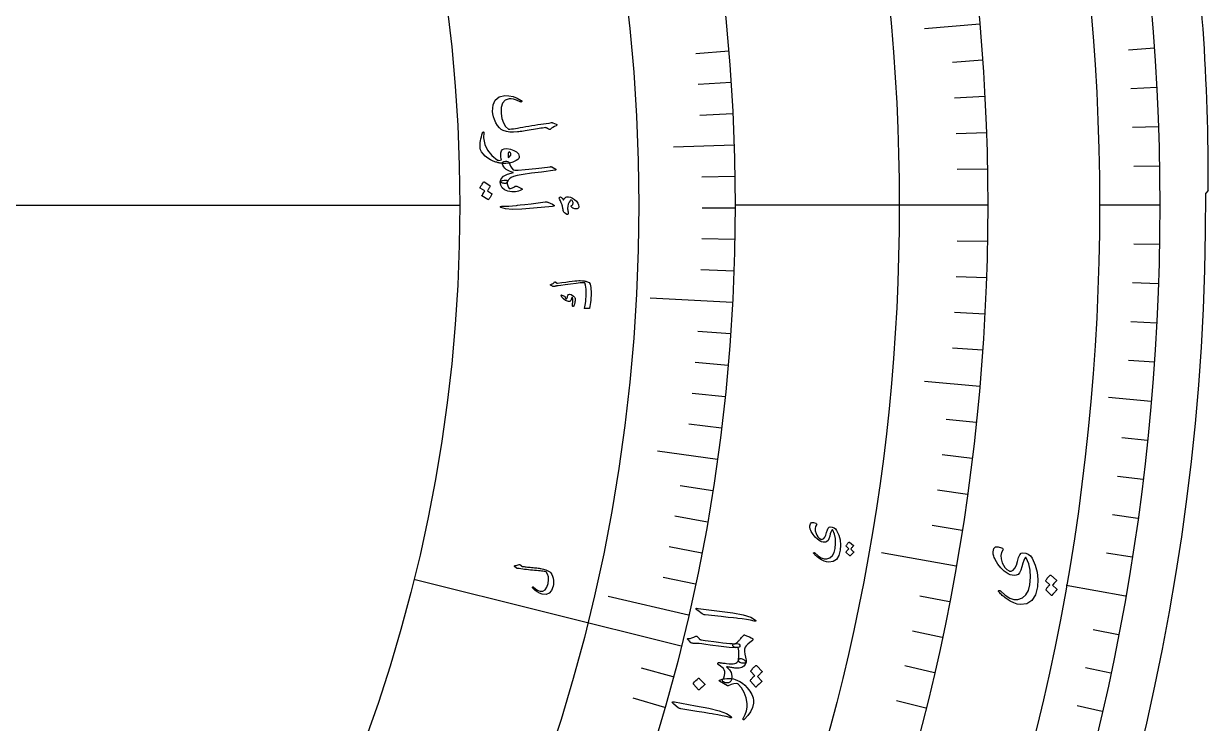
# Model space of a CAD drawing. Header units: millimetres. Extents: x -88 to 88, y -88 to 103.
# Drawn here: x 42.68 to 88.1, y -19.85 to 6.96 of the extents above; entities that cross this region are included whole.
import ezdxf

# ---------------------------------------------------------------- set-up
doc = ezdxf.new("R2010")
doc.units = ezdxf.units.MM
for name, color, linetype in [('CUT_OUTER', 1, 'Continuous'), ('ENGRAVE', 7, 'Continuous'), ('ENGRAVE_FINE', 8, 'Continuous'), ('TEXT', 5, 'Continuous')]:
    doc.layers.add(name, color=color, linetype=linetype)

msp = doc.modelspace()

# ---------------------------------------------------------------- linework, layer by layer
at = {"layer": 'CUT_OUTER'}
msp.add_lwpolyline([(88.0975, 0.5668), (88.095, 0.564), (87.9986, 0.4676)], dxfattribs=at)
for centre, radius, start, end in [((5.1658, 0.9769), 82.9327, 359.716647, 8.284978), ((0, -0.0002), 87.9998, 179.223718, 0.304605)]:
    msp.add_arc(centre, radius, start, end, dxfattribs=at)
at = {"layer": 'ENGRAVE'}
for points in [[(79.3369, 6.9411), (77.2154, 6.7555)], [(69.9221, 2.3032), (67.6001, 2.2267)], [(-59.4, 0), (59.4, 0)], [(79.64, 0), (69.96, 0)], [(86.24, 0), (83.93, 0)], [(69.8607, -3.7265), (66.6972, -3.5578)], [(79.3369, -6.9411), (77.2154, -6.7555)], [(85.9118, -7.5163), (84.2681, -7.3725)], [(69.2779, -9.7457), (66.9773, -9.4221)], [(78.4301, -13.8293), (75.5702, -13.3251)], [(67.8904, -16.8907), (57.6428, -14.3411)], [(84.9298, -14.9754), (82.6549, -14.5743)], [(68.1736, -15.7088), (65.0865, -14.9975)]]:
    msp.add_lwpolyline(points, dxfattribs=at)
for radius in [86.24, 86.24, 83.93, 79.64, 79.64, 76.252, 69.96, 69.96, 66.264, 59.4, 59.4]:
    msp.add_circle((0, 0), radius, dxfattribs=at)
at = {"layer": 'ENGRAVE_FINE'}
for points in [[(69.7101, 5.9073), (68.4475, 5.8003)], [(86.0299, 6.0158), (85.0423, 5.9467)], [(79.446, 5.5554), (78.2872, 5.4744)], [(69.8014, 4.7079), (68.5371, 4.6226)], [(79.5309, 4.168), (78.3708, 4.1072)], [(86.1218, 4.5135), (85.1332, 4.4616)], [(69.8721, 3.5064), (68.6065, 3.4429)], [(79.5915, 2.7794), (78.4306, 2.7389)], [(86.1875, 3.0097), (85.1981, 2.9752)], [(79.6279, 1.3899), (78.4664, 1.3696)], [(86.2269, 1.5051), (85.237, 1.4878)], [(69.9514, 1.0985), (68.6843, 1.0786)], [(69.9599, -0.1071), (68.6927, -0.1052)], [(69.9477, -1.3134), (68.6807, -1.2896)], [(79.6279, -1.3899), (78.4664, -1.3696)], [(86.2269, -1.5051), (85.237, -1.4878)], [(69.9146, -2.52), (68.6482, -2.4743)], [(79.5915, -2.7794), (78.4306, -2.7389)], [(86.1875, -3.0097), (85.1981, -2.9752)], [(79.5309, -4.168), (78.3708, -4.1072)], [(86.1218, -4.5135), (85.1332, -4.4616)], [(69.7859, -4.9327), (68.5218, -4.8433)], [(79.446, -5.5554), (78.2872, -5.4744)], [(69.6902, -6.138), (68.4279, -6.0268)], [(86.0299, -6.0158), (85.0423, -5.9467)], [(69.5737, -7.3422), (68.3135, -7.2092)], [(69.4362, -8.5449), (68.1785, -8.3901)], [(79.2037, -8.3246), (78.0485, -8.2032)], [(85.7676, -9.0145), (84.783, -8.9111)], [(79.0464, -9.7057), (77.8934, -9.5641)], [(85.5972, -10.51), (84.6146, -10.3894)], [(69.0987, -10.9443), (67.8471, -10.746)], [(78.8649, -11.0837), (77.7147, -10.9221)], [(68.8986, -12.1402), (67.6506, -11.9203)], [(85.4007, -12.0023), (84.4204, -11.8645)], [(78.6595, -12.4584), (77.5122, -12.2767)], [(68.6777, -13.3332), (67.4337, -13.0917)], [(85.1782, -13.4909), (84.2004, -13.336)], [(68.436, -14.5229), (67.1964, -14.2598)], [(78.1768, -15.196), (77.0365, -14.9744)], [(77.8997, -16.5581), (76.7635, -16.3166)], [(84.6555, -16.4554), (83.6837, -16.2665)], [(77.5988, -17.9151), (76.467, -17.6538)], [(67.5866, -18.0681), (66.3624, -17.7408)], [(84.3554, -17.9303), (83.3871, -17.7245)], [(67.2622, -19.2406), (66.0438, -18.8921)], [(77.2744, -19.2667), (76.1473, -18.9856)], [(84.0297, -19.3998), (83.065, -19.1771)]]:
    msp.add_lwpolyline(points, dxfattribs=at)
at = {"layer": 'TEXT'}
for points in [[(63.0986, 3.1106), (63.108, 3.1057), (63.1148, 3.0991), (63.1191, 3.0909), (63.1209, 3.081), (63.1197, 3.071), (63.1151, 3.0623), (63.1071, 3.055), (63.0956, 3.0491), (63.0287, 3.0174), (62.9711, 2.9842), (62.923, 2.9497), (62.8842, 2.9137), (62.8701, 2.9029), (62.8535, 2.8993), (62.8343, 2.9028), (62.8126, 2.9134), (62.802, 2.9204), (62.7918, 2.9269), (62.782, 2.9331), (62.7726, 2.939), (62.7638, 2.9445), (62.7557, 2.9496), (62.7484, 2.9544), (62.7418, 2.9589), (62.7299, 2.9663), (62.7159, 2.9714), (62.6997, 2.974), (62.6814, 2.9743), (62.6301, 2.9683), (62.5743, 2.9609), (62.5138, 2.9521), (62.4487, 2.942), (62.379, 2.9308), (62.3047, 2.9186), (62.2258, 2.9055), (62.1422, 2.8914), (62.0589, 2.8761), (61.9806, 2.8624), (61.9072, 2.8503), (61.8388, 2.8397), (61.7752, 2.8305), (61.7161, 2.8225), (61.6617, 2.8156), (61.6119, 2.8099), (61.4641, 2.7992), (61.3234, 2.8049), (61.1898, 2.8268), (61.0633, 2.8649), (60.9882, 2.9041), (60.9174, 2.9668), (60.8511, 3.0528), (60.789, 3.1621), (60.7358, 3.2811), (60.6967, 3.3932), (60.6714, 3.4988), (60.6602, 3.5977), (60.6796, 3.8482), (60.7628, 4.0324), (60.9106, 4.1504), (61.1233, 4.2021), (61.2846, 4.2001), (61.4445, 4.1688), (61.603, 4.108), (61.76, 4.0174), (61.7693, 4.0103), (61.7752, 4.0026), (61.7778, 3.9943), (61.777, 3.9854), (61.7741, 3.9758), (61.7699, 3.9684), (61.7645, 3.9632), (61.7577, 3.9601), (61.7476, 3.9576), (61.7378, 3.9574), (61.7281, 3.9594), (61.7187, 3.9636), (61.5813, 4.0235), (61.465, 4.0632), (61.3698, 4.0829), (61.2957, 4.0826), (61.1401, 4.0226), (61.036, 3.9087), (60.9833, 3.7408), (60.9813, 3.5188), (61.0143, 3.3207), (61.0737, 3.1539), (61.1598, 3.0181), (61.2729, 2.9134), (61.3248, 2.9182), (61.3853, 2.9251), (61.4546, 2.9341), (61.5325, 2.9452), (61.6192, 2.9586), (61.715, 2.9745), (61.8197, 2.993), (61.9335, 3.014), (62.0509, 3.0344), (62.1665, 3.054), (62.2803, 3.0729), (62.3923, 3.0909), (62.5024, 3.1079), (62.6107, 3.1238), (62.7173, 3.1384), (62.822, 3.1518), (62.9226, 3.1691), (62.9341, 3.1691), (62.945, 3.168), (62.9552, 3.1656), (62.9647, 3.1621)], [(61.5656, 1.7144), (61.4372, 1.6535), (61.3044, 1.6149), (61.1673, 1.5987), (61.0259, 1.6047), (60.9972, 1.6087), (60.9679, 1.6135), (60.9381, 1.619), (60.9076, 1.6252), (60.877, 1.6319), (60.8465, 1.639), (60.8162, 1.6465), (60.7861, 1.6543), (60.6783, 1.691), (60.5741, 1.7418), (60.4736, 1.807), (60.3767, 1.8862), (60.2955, 1.968), (60.2358, 2.0462), (60.1978, 2.121), (60.1815, 2.1925), (60.1795, 2.2615), (60.1814, 2.3316), (60.1874, 2.4028), (60.1973, 2.475), (60.2111, 2.5482), (60.2284, 2.6221), (60.2494, 2.6968), (60.2739, 2.7723), (60.2782, 2.7832), (60.2834, 2.7924), (60.2894, 2.7999), (60.2962, 2.8055), (60.3032, 2.8087), (60.3095, 2.809), (60.3152, 2.8064), (60.3203, 2.8007), (60.3244, 2.7934), (60.327, 2.7857), (60.3281, 2.7775), (60.3278, 2.7689), (60.3189, 2.7088), (60.3133, 2.6584), (60.311, 2.6177), (60.312, 2.5866), (60.3597, 2.3352), (60.4655, 2.109), (60.6297, 1.9074), (60.8525, 1.7299), (60.8717, 1.7229), (60.902, 1.7217), (60.9432, 1.7264), (60.9955, 1.737), (60.9775, 1.8414), (60.9716, 1.9344), (60.9779, 2.0159), (60.9965, 2.0861), (61.0365, 2.1395), (61.1077, 2.1677), (61.2099, 2.1708), (61.3432, 2.1485), (61.4771, 2.1051), (61.5779, 2.0447), (61.6457, 1.9674), (61.6803, 1.8731), (61.6785, 1.8319), (61.6589, 1.7917), (61.6212, 1.7525), (61.5656, 1.7144)], [(61.2581, 1.8306), (61.3031, 1.8598), (61.3353, 1.8909), (61.3548, 1.9239), (61.3615, 1.9587), (61.3573, 1.99), (61.344, 2.0154), (61.3216, 2.0349), (61.29, 2.0486), (61.266, 2.0242), (61.2527, 1.9797), (61.2501, 1.9152), (61.2581, 1.8306)], [(63.0796, 1.3834), (63.0843, 1.3785), (63.0865, 1.3728), (63.0861, 1.3663), (63.0831, 1.359), (63.0785, 1.3536), (63.0736, 1.3496), (63.0682, 1.3472), (63.0625, 1.3463), (62.5393, 1.2745), (62.1441, 1.2252), (61.8331, 1.18), (61.6062, 1.1385), (61.4634, 1.1007), (61.377, 1.0632), (61.3076, 1.0169), (61.255, 0.9616), (61.2193, 0.8975), (61.2019, 0.864), (61.1843, 0.8414), (61.1666, 0.8295), (61.1487, 0.8283), (61.14, 0.8299), (61.1289, 0.8321), (61.1154, 0.8348), (61.0994, 0.838), (61.0812, 0.8419), (61.0609, 0.8467), (61.0386, 0.8524), (61.0141, 0.859), (60.9866, 0.8675), (60.967, 0.8761), (60.9551, 0.8847), (60.9511, 0.8935), (60.9812, 1.0159), (61.0755, 1.1174), (61.2343, 1.1982), (61.4574, 1.2584), (61.3749, 1.2813), (61.3013, 1.3087), (61.2365, 1.3408), (61.1805, 1.3773), (61.1334, 1.4198), (61.0919, 1.4723), (61.056, 1.5349), (61.0258, 1.6076), (61.0246, 1.6135), (61.024, 1.6194), (61.0243, 1.6253), (61.0252, 1.6313), (61.0327, 1.6455), (61.0468, 1.6585), (61.0678, 1.6702), (61.0954, 1.6805), (61.1475, 1.6916), (61.1943, 1.6922), (61.2357, 1.6822), (61.2719, 1.6616), (61.2828, 1.6526), (61.291, 1.6428), (61.2967, 1.6322), (61.2998, 1.6208), (61.3427, 1.5037), (61.3928, 1.4178), (61.4503, 1.3633), (61.5153, 1.3401), (61.6352, 1.3461), (61.9022, 1.3711), (62.3164, 1.4154), (62.8776, 1.4796), (62.8849, 1.4808), (62.8917, 1.481), (62.8983, 1.4803), (62.9045, 1.4787), (62.9103, 1.4766), (62.9157, 1.4747), (62.9208, 1.4731), (62.9255, 1.4715)], [(61.5822, 0.7267), (61.7679, 0.6451), (61.7884, 0.6329), (61.7958, 0.6199), (61.7901, 0.606), (61.7715, 0.5912), (61.7154, 0.5638), (61.6568, 0.5423), (61.5957, 0.5269), (61.5322, 0.5174), (61.4658, 0.514), (61.3962, 0.517), (61.3234, 0.5262), (61.2473, 0.5417), (61.1191, 0.5896), (61.027, 0.6647), (60.971, 0.767), (60.951, 0.8965), (60.9603, 0.9116), (60.9886, 0.9274), (61.0358, 0.9438), (61.1021, 0.9609), (61.1376, 0.9661), (61.1668, 0.9656), (61.1898, 0.9595), (61.2066, 0.9477), (61.2131, 0.9382), (61.2173, 0.9271), (61.2194, 0.9145), (61.2192, 0.9004), (61.223, 0.8183), (61.2407, 0.7472), (61.2723, 0.6869), (61.3179, 0.6374), (61.3215, 0.6352), (61.3262, 0.6345), (61.3319, 0.6353), (61.3388, 0.6376), (61.3808, 0.6498), (61.4234, 0.6675), (61.4668, 0.6909), (61.5108, 0.7199), (61.5274, 0.7294), (61.5449, 0.7337), (61.5632, 0.7328), (61.5822, 0.7267)], [(60.6191, 0.4539), (60.6228, 0.4502), (60.6251, 0.4451), (60.6259, 0.4385), (60.6252, 0.4304), (60.6144, 0.4014), (60.6025, 0.3734), (60.5894, 0.3462), (60.5752, 0.32), (60.5597, 0.2945), (60.5427, 0.2696), (60.5242, 0.2452), (60.5041, 0.2214), (60.498, 0.2168), (60.4915, 0.2148), (60.4846, 0.2153), (60.4773, 0.2184), (60.2501, 0.3577), (60.2471, 0.3615), (60.2471, 0.3672), (60.25, 0.3747), (60.2559, 0.384), (60.2614, 0.3904), (60.2689, 0.4009), (60.2784, 0.4154), (60.2899, 0.4339), (60.3036, 0.4566), (60.3197, 0.4838), (60.3381, 0.5154), (60.359, 0.5514), (60.182, 0.6606), (60.1765, 0.6656), (60.1752, 0.6722), (60.1779, 0.6802), (60.1846, 0.6898), (60.1905, 0.6981), (60.1993, 0.7111), (60.211, 0.7289), (60.2256, 0.7516), (60.2432, 0.7793), (60.2636, 0.8126), (60.2869, 0.8515), (60.3131, 0.8959), (60.3175, 0.9005), (60.3219, 0.9026), (60.3264, 0.9021), (60.3309, 0.8991), (60.5505, 0.7586), (60.5542, 0.7549), (60.5565, 0.7498), (60.5574, 0.7432), (60.5567, 0.7352), (60.5489, 0.7105), (60.5398, 0.6865), (60.5293, 0.6633), (60.5175, 0.6408), (60.5046, 0.6191), (60.4908, 0.598), (60.476, 0.5777), (60.4602, 0.5582)], [(62.9546, 0.0382), (63.0098, 0.009), (63.0291, -0.0144), (63.0127, -0.0322), (62.9606, -0.0442), (62.2302, -0.113), (61.7819, -0.1532), (61.4239, -0.1614), (61.156, -0.1383), (60.9784, -0.0842), (60.9639, -0.0743), (60.9561, -0.0657), (60.955, -0.0581), (60.9606, -0.0516), (60.9693, -0.0465), (60.9807, -0.0428), (60.9947, -0.0406), (61.0112, -0.0399), (61.1403, -0.0399), (61.2773, -0.0341), (61.422, -0.0223), (61.5746, -0.0044), (61.6145, -0.0005), (61.7221, 0.0113), (61.8976, 0.031), (62.1409, 0.0588), (62.6803, 0.1261), (62.709, 0.1277), (62.7354, 0.1262), (62.7597, 0.1217), (62.7817, 0.1141)], [(63.3774, -0.241), (63.3703, -0.201), (63.3635, -0.1638), (63.3571, -0.1296), (63.351, -0.0982), (63.3451, -0.0699), (63.3391, -0.0448), (63.3332, -0.023), (63.3272, -0.0045), (63.3204, 0.0143), (63.3119, 0.0369), (63.3018, 0.0633), (63.2899, 0.0936), (63.2761, 0.1277), (63.2603, 0.1656), (63.2424, 0.2073), (63.2224, 0.2528), (63.2163, 0.2714), (63.2163, 0.2872), (63.2222, 0.3005), (63.234, 0.3111), (63.2633, 0.3175), (63.2974, 0.2999), (63.3366, 0.2581), (63.3806, 0.192), (63.4083, 0.2428), (63.4384, 0.2813), (63.4707, 0.3076), (63.5052, 0.3216), (63.5706, 0.3247), (63.6417, 0.3084), (63.7184, 0.2729), (63.8008, 0.218), (63.8745, 0.1523), (63.9255, 0.0845), (63.9537, 0.0146), (63.9591, -0.0573), (63.9493, -0.0974), (63.9292, -0.1246), (63.8986, -0.1391), (63.8576, -0.1407), (63.8133, -0.1337), (63.7727, -0.122), (63.7358, -0.1057), (63.7027, -0.0848), (63.6795, -0.064), (63.6692, -0.0447), (63.672, -0.0269), (63.6879, -0.0107), (63.7115, 0.0078), (63.7288, 0.0294), (63.7398, 0.0541), (63.7445, 0.0819), (63.7444, 0.1111), (63.7384, 0.1367), (63.7264, 0.1589), (63.7085, 0.1776), (63.6868, 0.1912), (63.6667, 0.1952), (63.6481, 0.1895), (63.631, 0.1743), (63.5903, 0.1172), (63.5604, 0.0478), (63.5413, -0.0338), (63.5327, -0.1277), (63.533, -0.1359), (63.5338, -0.145), (63.5352, -0.1551), (63.5371, -0.1662), (63.5394, -0.1782), (63.5419, -0.1912), (63.5446, -0.2052), (63.5474, -0.2201), (63.5502, -0.2363), (63.5529, -0.2509), (63.5553, -0.264), (63.5576, -0.2756), (63.5595, -0.2858), (63.5609, -0.2948), (63.5617, -0.3027), (63.5619, -0.3095), (63.5606, -0.3222), (63.5566, -0.3325), (63.55, -0.3406), (63.5409, -0.3463), (63.5321, -0.3499), (63.5237, -0.3516), (63.5157, -0.3514), (63.5081, -0.3492), (63.4542, -0.3191), (63.4145, -0.2911), (63.3889, -0.2651), (63.3774, -0.241)], [(62.8945, -3.0356), (62.9163, -3.0257), (62.937, -3.0152), (62.9566, -3.0042), (62.9751, -2.9926), (62.9925, -2.9803), (63.0089, -2.9673), (63.0241, -2.9534), (63.0383, -2.9388), (63.0462, -2.9333), (63.0551, -2.9318), (63.065, -2.9342), (63.076, -2.9406), (63.1339, -2.9786), (63.1402, -2.9823), (63.1456, -2.985), (63.15, -2.9867), (63.1534, -2.9873), (63.3159, -2.9627), (63.4627, -2.9414), (63.5937, -2.9234), (63.7091, -2.9088), (63.8086, -2.8977), (63.8922, -2.8904), (63.9598, -2.8867), (64.0114, -2.8868), (64.1087, -2.8912), (64.1394, -2.8943), (64.1703, -2.899), (64.2011, -2.9051), (64.232, -2.9127), (64.263, -2.922), (64.294, -2.933), (64.3251, -2.9458), (64.3562, -2.9603), (64.4004, -3.0226), (64.4259, -3.1565), (64.4323, -3.3622), (64.4189, -3.6394), (64.411, -3.7258), (64.4013, -3.8055), (64.39, -3.8787), (64.377, -3.9452), (64.374, -3.9511), (64.3699, -3.9553), (64.3647, -3.9576), (64.3583, -3.958), (64.3278, -3.958), (64.3001, -3.9577), (64.2751, -3.9572), (64.2529, -3.9566), (64.2331, -3.9557), (64.2156, -3.9545), (64.2004, -3.9531), (64.1875, -3.9515), (64.1802, -3.9502), (64.1763, -3.9474), (64.1757, -3.943), (64.1784, -3.937), (64.1952, -3.8914), (64.2091, -3.8321), (64.22, -3.7591), (64.2279, -3.6725), (64.2421, -3.4132), (64.2403, -3.2098), (64.223, -3.0622), (64.1906, -2.9706), (64.1302, -2.968), (64.0198, -2.9751), (63.8595, -2.9921), (63.6493, -3.0187), (63.4387, -3.0467), (63.2793, -3.0684), (63.1713, -3.0839), (63.1145, -3.0933), (63.0989, -3.0963), (63.0844, -3.0991), (63.0708, -3.1018), (63.0582, -3.1042), (63.0468, -3.1065), (63.0366, -3.1085), (63.0277, -3.1104), (63.0201, -3.1121), (63.0034, -3.1147), (62.9876, -3.1144), (62.9727, -3.1112), (62.9587, -3.1052), (62.8851, -3.0644), (62.8802, -3.0611), (62.877, -3.0577), (62.8756, -3.0541), (62.8759, -3.0503), (62.8787, -3.0458), (62.8827, -3.0419), (62.888, -3.0385), (62.8945, -3.0356)], [(63.2871, -3.4496), (63.2878, -3.446), (63.2894, -3.4429), (63.292, -3.4403), (63.2956, -3.4383), (63.2988, -3.4377), (63.3021, -3.4377), (63.3057, -3.4381), (63.3095, -3.439), (63.4124, -3.486), (63.4228, -3.4916), (63.4307, -3.4973), (63.4361, -3.5032), (63.439, -3.5091), (63.4447, -3.5342), (63.4528, -3.5557), (63.4634, -3.5737), (63.4764, -3.5881), (63.4834, -3.5912), (63.4913, -3.588), (63.5001, -3.5784), (63.5097, -3.5624), (63.5142, -3.5516), (63.5184, -3.5404), (63.5224, -3.5289), (63.5262, -3.5169), (63.5297, -3.5045), (63.533, -3.4914), (63.5362, -3.4777), (63.539, -3.4633), (63.5627, -3.4145), (63.6066, -3.4008), (63.6707, -3.4223), (63.7551, -3.4791), (63.7798, -3.502), (63.7989, -3.5241), (63.8123, -3.5454), (63.82, -3.5659), (63.8233, -3.5882), (63.8235, -3.6187), (63.8204, -3.6574), (63.8141, -3.7044), (63.8103, -3.7283), (63.8059, -3.751), (63.8008, -3.7724), (63.795, -3.7925), (63.7889, -3.8114), (63.7828, -3.829), (63.7769, -3.8453), (63.771, -3.8605), (63.7651, -3.8696), (63.7586, -3.8761), (63.7515, -3.8797), (63.7439, -3.8806), (63.7361, -3.8789), (63.7308, -3.8749), (63.7278, -3.8685), (63.7272, -3.8598), (63.727, -3.8322), (63.7273, -3.8009), (63.728, -3.7659), (63.7291, -3.7272), (63.7312, -3.655), (63.7301, -3.5985), (63.7258, -3.5577), (63.7183, -3.5325), (63.7162, -3.5292), (63.7132, -3.5273), (63.7093, -3.5268), (63.7047, -3.5278), (63.7017, -3.5294), (63.6989, -3.5324), (63.6963, -3.537), (63.6939, -3.543), (63.6768, -3.5995), (63.6685, -3.623), (63.6584, -3.6429), (63.6465, -3.6593), (63.6328, -3.6721), (63.617, -3.6827), (63.601, -3.6886), (63.5848, -3.6897), (63.5683, -3.6862), (63.4583, -3.6438), (63.3748, -3.5903), (63.3177, -3.5255), (63.2871, -3.4496)], [(73.0741, -12.2454), (73.0391, -12.3111), (73.0251, -12.3885), (73.0319, -12.4778), (73.0596, -12.579), (73.091, -12.6458), (73.1323, -12.704), (73.1832, -12.7537), (73.244, -12.795), (73.2567, -12.8002), (73.2703, -12.8029), (73.285, -12.803), (73.3007, -12.8004), (73.3527, -12.7742), (73.3974, -12.7228), (73.4348, -12.6461), (73.4647, -12.5443), (73.4931, -12.4435), (73.5255, -12.3722), (73.562, -12.3305), (73.6027, -12.3184), (73.6817, -12.3296), (73.7492, -12.3569), (73.805, -12.4004), (73.8493, -12.4602), (73.9313, -12.6406), (73.9822, -12.827), (74.002, -13.0192), (73.9907, -13.2172), (73.938, -13.4261), (73.8463, -13.5727), (73.7157, -13.6569), (73.5466, -13.6787), (73.4585, -13.6654), (73.3657, -13.635), (73.2684, -13.5877), (73.1663, -13.5234), (73.1385, -13.5025), (73.1119, -13.4814), (73.0863, -13.4601), (73.062, -13.4386), (73.0386, -13.4167), (73.0162, -13.3944), (72.9947, -13.3715), (72.9741, -13.3481), (72.966, -13.3361), (72.9637, -13.3262), (72.967, -13.3185), (72.9761, -13.313), (72.9865, -13.3108), (72.9963, -13.3117), (73.0056, -13.3154), (73.0144, -13.3222), (73.1407, -13.4366), (73.2594, -13.5128), (73.3709, -13.5503), (73.475, -13.5492), (73.5926, -13.5051), (73.6844, -13.4254), (73.7503, -13.31), (73.7901, -13.1589), (73.8094, -12.9598), (73.8003, -12.7759), (73.7629, -12.6074), (73.6972, -12.4546), (73.6911, -12.4451), (73.6841, -12.4407), (73.6762, -12.4414), (73.6674, -12.4473), (73.6485, -12.4741), (73.6281, -12.5226), (73.6061, -12.5928), (73.5826, -12.6847), (73.5546, -12.7775), (73.5202, -12.846), (73.4794, -12.8903), (73.4324, -12.9103), (73.3805, -12.9142), (73.3278, -12.9085), (73.2743, -12.8933), (73.22, -12.8685), (73.1166, -12.8008), (73.0253, -12.7164), (72.9459, -12.6151), (72.8785, -12.4971), (72.863, -12.4662), (72.8501, -12.4365), (72.8396, -12.4082), (72.8318, -12.3811), (72.8263, -12.3554), (72.8231, -12.3311), (72.8221, -12.3084), (72.8233, -12.2871), (72.8447, -12.2067), (72.8891, -12.1626), (72.9564, -12.1548), (73.0468, -12.1834), (73.0701, -12.1975), (73.0824, -12.2126), (73.0838, -12.2285), (73.0741, -12.2454)], [(74.2129, -13.0655), (74.2107, -13.0623), (74.2098, -13.0582), (74.2101, -13.0532), (74.2117, -13.0473), (74.2234, -13.0272), (74.2358, -13.0079), (74.2489, -12.9894), (74.2626, -12.9718), (74.2772, -12.9549), (74.2928, -12.9385), (74.3095, -12.9228), (74.3271, -12.9076), (74.3321, -12.905), (74.3371, -12.9043), (74.342, -12.9055), (74.3468, -12.9088), (74.4922, -13.0424), (74.4938, -13.0456), (74.4931, -13.0499), (74.4899, -13.0551), (74.4844, -13.0613), (74.4796, -13.0654), (74.4728, -13.0723), (74.4639, -13.0819), (74.4531, -13.0942), (74.4401, -13.1094), (74.4248, -13.1276), (74.4071, -13.1487), (74.3871, -13.1729), (74.4993, -13.2786), (74.5025, -13.2831), (74.5025, -13.2882), (74.4994, -13.2939), (74.4932, -13.3001), (74.4878, -13.3055), (74.4796, -13.3141), (74.4686, -13.3258), (74.4548, -13.3408), (74.4382, -13.3591), (74.4187, -13.3812), (74.3963, -13.4069), (74.371, -13.4364), (74.3672, -13.4392), (74.3637, -13.4401), (74.3605, -13.4391), (74.3577, -13.4362), (74.2199, -13.3009), (74.2177, -13.2977), (74.2168, -13.2936), (74.2172, -13.2886), (74.2188, -13.2827), (74.2279, -13.2654), (74.2378, -13.2489), (74.2486, -13.2331), (74.2603, -13.218), (74.2726, -13.2036), (74.2856, -13.1898), (74.299, -13.1767), (74.3131, -13.1643)], [(80.2145, -13.2147), (80.1638, -13.3102), (80.1437, -13.4228), (80.1539, -13.5525), (80.1944, -13.6996), (80.2403, -13.7965), (80.3003, -13.8811), (80.3745, -13.9534), (80.4629, -14.0133), (80.4813, -14.021), (80.5012, -14.0249), (80.5226, -14.0249), (80.5454, -14.0212), (80.621, -13.983), (80.686, -13.9081), (80.7403, -13.7965), (80.7836, -13.6481), (80.8246, -13.5012), (80.8715, -13.3974), (80.9244, -13.3365), (80.9836, -13.3187), (81.0986, -13.3346), (81.1968, -13.3741), (81.2782, -13.4373), (81.3427, -13.5243), (81.4625, -13.787), (81.5368, -14.0589), (81.5656, -14.3394), (81.5488, -14.6283), (81.4717, -14.9333), (81.3376, -15.147), (81.1473, -15.2695), (80.9012, -15.3007), (80.7731, -15.2809), (80.6383, -15.2363), (80.4969, -15.167), (80.3488, -15.073), (80.3084, -15.0425), (80.2697, -15.0117), (80.2326, -14.9806), (80.1973, -14.9492), (80.1634, -14.9174), (80.1308, -14.8848), (80.0996, -14.8514), (80.0698, -14.8174), (80.058, -14.7999), (80.0546, -14.7856), (80.0595, -14.7744), (80.0727, -14.7663), (80.0878, -14.7633), (80.1022, -14.7645), (80.1157, -14.77), (80.1284, -14.7798), (80.3117, -14.9467), (80.4842, -15.0579), (80.6462, -15.113), (80.7976, -15.1116), (80.9688, -15.0478), (81.1026, -14.9317), (81.1989, -14.7635), (81.2572, -14.5433), (81.2854, -14.2528), (81.2721, -13.9847), (81.2174, -13.7393), (81.1216, -13.5167), (81.1126, -13.5029), (81.1024, -13.4965), (81.0909, -13.4976), (81.0782, -13.5063), (81.0507, -13.5453), (81.0212, -13.616), (80.9894, -13.7183), (80.9553, -13.8523), (80.9147, -13.9875), (80.8647, -14.0874), (80.8054, -14.1518), (80.737, -14.181), (80.6615, -14.1868), (80.5849, -14.1785), (80.5071, -14.1564), (80.4281, -14.1203), (80.2776, -14.0219), (80.1447, -13.8992), (80.0291, -13.7522), (79.9308, -13.5809), (79.9082, -13.536), (79.8893, -13.493), (79.874, -13.4518), (79.8625, -13.4125), (79.8545, -13.3751), (79.8497, -13.34), (79.8481, -13.3069), (79.8498, -13.2761), (79.8806, -13.1593), (79.945, -13.0951), (80.0429, -13.0836), (80.1745, -13.1247), (80.2084, -13.1451), (80.2264, -13.1669), (80.2284, -13.1901), (80.2145, -13.2147)], [(61.5034, -13.8482), (61.4982, -13.8435), (61.495, -13.8383), (61.4936, -13.8325), (61.4941, -13.8261), (61.4966, -13.8202), (61.5011, -13.8157), (61.5075, -13.8126), (61.5159, -13.811), (61.5643, -13.8032), (61.607, -13.7929), (61.6439, -13.7799), (61.6749, -13.7644), (61.6858, -13.7602), (61.6971, -13.7609), (61.7089, -13.7664), (61.7211, -13.7767), (61.7267, -13.7829), (61.7321, -13.7887), (61.7374, -13.7943), (61.7424, -13.7996), (61.7472, -13.8045), (61.7515, -13.8091), (61.7554, -13.8134), (61.7588, -13.8173), (61.7652, -13.824), (61.7734, -13.8296), (61.7833, -13.8341), (61.795, -13.8375), (61.8291, -13.8427), (61.8663, -13.8479), (61.9067, -13.853), (61.9503, -13.8581), (61.997, -13.8633), (62.0469, -13.8686), (62.1, -13.8742), (62.1561, -13.8799), (62.2124, -13.8848), (62.2651, -13.8898), (62.3144, -13.8949), (62.3603, -13.9002), (62.4028, -13.9054), (62.4422, -13.9106), (62.4784, -13.9156), (62.5115, -13.9206), (62.6084, -13.9396), (62.6979, -13.9678), (62.78, -14.0053), (62.8547, -14.0523), (62.896, -14.091), (62.9303, -14.1444), (62.9573, -14.2123), (62.9772, -14.2949), (62.9893, -14.3823), (62.9934, -14.4628), (62.9896, -14.5364), (62.9779, -14.603), (62.917, -14.7625), (62.8276, -14.8658), (62.7099, -14.9129), (62.5643, -14.9039), (62.462, -14.8706), (62.3664, -14.819), (62.2774, -14.7492), (62.1949, -14.6612), (62.1904, -14.655), (62.1881, -14.649), (62.1881, -14.6432), (62.1903, -14.6378), (62.194, -14.6323), (62.1981, -14.6284), (62.2026, -14.6262), (62.2074, -14.6255), (62.2144, -14.6259), (62.2207, -14.6277), (62.2265, -14.6308), (62.2317, -14.6353), (62.3077, -14.6999), (62.3741, -14.7478), (62.4309, -14.779), (62.4782, -14.7934), (62.5891, -14.7855), (62.6778, -14.7326), (62.744, -14.6345), (62.7876, -14.4913), (62.8035, -14.3569), (62.7961, -14.2379), (62.7653, -14.1345), (62.7114, -14.0467), (62.6771, -14.0407), (62.637, -14.0344), (62.5909, -14.028), (62.5389, -14.0213), (62.4807, -14.0146), (62.4164, -14.0078), (62.3458, -14.001), (62.269, -13.9942), (62.1899, -13.9863), (62.1122, -13.9782), (62.0358, -13.9698), (61.9607, -13.9613), (61.887, -13.9523), (61.8146, -13.9429), (61.7436, -13.9331), (61.674, -13.9228), (61.6064, -13.9155), (61.599, -13.9135), (61.5922, -13.9108), (61.586, -13.9075), (61.5806, -13.9037)], [(81.8723, -14.4067), (81.8691, -14.402), (81.8677, -14.396), (81.8682, -14.3887), (81.8705, -14.3801), (81.8876, -14.3507), (81.9056, -14.3225), (81.9247, -14.2956), (81.9447, -14.2698), (81.966, -14.245), (81.9887, -14.2211), (82.0128, -14.198), (82.0384, -14.1758), (82.0458, -14.1719), (82.053, -14.1709), (82.0601, -14.1728), (82.0672, -14.1775), (82.2786, -14.3725), (82.281, -14.3772), (82.2799, -14.3834), (82.2753, -14.3911), (82.2673, -14.4002), (82.2603, -14.4062), (82.2503, -14.4163), (82.2375, -14.4303), (82.2217, -14.4484), (82.2028, -14.4706), (82.1804, -14.4972), (82.1547, -14.5282), (82.1255, -14.5634), (82.2885, -14.718), (82.2932, -14.7246), (82.2933, -14.7321), (82.2888, -14.7404), (82.2797, -14.7495), (82.2718, -14.7574), (82.2598, -14.7699), (82.2438, -14.7871), (82.2238, -14.8089), (82.1995, -14.8357), (82.1711, -14.868), (82.1384, -14.9057), (82.1015, -14.9487), (82.0959, -14.9529), (82.0908, -14.9542), (82.0862, -14.9528), (82.0822, -14.9485), (81.8821, -14.7507), (81.8789, -14.746), (81.8776, -14.74), (81.8781, -14.7326), (81.8805, -14.724), (81.8938, -14.6988), (81.9083, -14.6747), (81.924, -14.6516), (81.941, -14.6295), (81.959, -14.6084), (81.9778, -14.5883), (81.9975, -14.5691), (82.0179, -14.5509)], [(68.5221, -15.5347), (68.4682, -15.4901), (68.4523, -15.4606), (68.4747, -15.446), (68.5352, -15.4463), (69.3594, -15.5533), (69.8651, -15.6195), (70.2634, -15.698), (70.5541, -15.7892), (70.7371, -15.8937), (70.7507, -15.9083), (70.7572, -15.92), (70.7565, -15.9288), (70.7487, -15.9347), (70.7377, -15.9383), (70.7242, -15.9396), (70.7082, -15.9387), (70.6896, -15.9354), (70.5469, -15.9032), (70.394, -15.8757), (70.231, -15.8528), (70.0579, -15.8345), (70.0129, -15.8288), (69.8909, -15.8148), (69.6921, -15.7924), (69.4163, -15.7615), (68.8039, -15.6972), (68.7718, -15.6916), (68.743, -15.6833), (68.7173, -15.6724), (68.6949, -15.6587)], [(68.9248, -16.6885), (69.1366, -16.7181), (69.3251, -16.7432), (69.4904, -16.7639), (69.6324, -16.7802), (69.7509, -16.7921), (69.8458, -16.7995), (69.9169, -16.8025), (69.9644, -16.8011), (70.0261, -16.7972), (70.0747, -16.805), (70.11, -16.8243), (70.132, -16.8553), (70.1403, -16.8889), (70.134, -16.9159), (70.1132, -16.9364), (70.0779, -16.9503), (69.9537, -16.9596), (69.7335, -16.9477), (69.4172, -16.9142), (69.005, -16.859), (68.8284, -16.832), (68.6871, -16.8113), (68.5813, -16.7972), (68.5108, -16.7895), (68.3512, -16.7878), (68.3234, -16.7859), (68.2989, -16.7809), (68.2779, -16.773), (68.2601, -16.7621), (68.2197, -16.723), (68.1884, -16.6927), (68.1664, -16.6709), (68.1535, -16.6578), (68.1358, -16.6331), (68.1317, -16.6152), (68.1412, -16.6039), (68.1643, -16.5994), (68.2272, -16.5962), (68.2956, -16.5812), (68.3694, -16.5543), (68.4488, -16.5154), (68.4643, -16.5085), (68.4785, -16.5073), (68.4914, -16.5116), (68.5029, -16.5217), (68.5161, -16.5365), (68.5285, -16.5504), (68.54, -16.5635), (68.5506, -16.5758), (68.5604, -16.5872), (68.5692, -16.5977), (68.5772, -16.6075), (68.5843, -16.6163), (68.5967, -16.6296), (68.6099, -16.6396), (68.6239, -16.6464), (68.6387, -16.65), (68.6719, -16.6536), (68.7307, -16.6612), (68.815, -16.6728), (68.9248, -16.6885)], [(69.8635, -16.888), (69.8696, -16.8487), (69.8867, -16.8207), (69.9151, -16.804), (69.9546, -16.7987), (69.9739, -16.7967), (69.9944, -16.7883), (70.0159, -16.7737), (70.0385, -16.7528), (70.051, -16.7392), (70.0649, -16.7243), (70.0802, -16.7079), (70.0969, -16.6902), (70.1146, -16.6709), (70.1329, -16.65), (70.1518, -16.6275), (70.1713, -16.6034), (70.2077, -16.5585), (70.2379, -16.5234), (70.2618, -16.4981), (70.2796, -16.4826), (70.2942, -16.4728), (70.3082, -16.4676), (70.3216, -16.467), (70.3343, -16.4711), (70.4293, -16.5079), (70.5101, -16.5428), (70.5765, -16.5757), (70.6287, -16.6065), (70.6348, -16.6128), (70.6383, -16.6211), (70.6391, -16.6313), (70.6373, -16.6436), (70.6331, -16.6586), (70.6284, -16.6704), (70.6231, -16.679), (70.6173, -16.6844), (70.5204, -16.7499), (70.4415, -16.8142), (70.3806, -16.8774), (70.3376, -16.9397), (70.3151, -17.0077), (70.3107, -17.0941), (70.3242, -17.1989), (70.3557, -17.3222), (70.3714, -17.382), (70.3806, -17.4327), (70.3833, -17.4744), (70.3795, -17.5071), (70.3731, -17.5217), (70.3619, -17.5325), (70.346, -17.5395), (70.3254, -17.5427), (70.212, -17.5429), (70.134, -17.5248), (70.0916, -17.4883), (70.0845, -17.4337), (70.0916, -17.3788), (70.0965, -17.3222), (70.0992, -17.2637), (70.0997, -17.2033), (70.0977, -17.1413), (70.093, -17.0778), (70.0856, -17.0127), (70.0754, -16.9462), (69.9823, -16.9441), (69.9159, -16.9337), (69.8764, -16.915), (69.8635, -16.888)], [(69.293, -17.5483), (69.3024, -17.5353), (69.3158, -17.5272), (69.3331, -17.524), (69.3545, -17.5257), (69.3692, -17.5274), (69.3896, -17.5298), (69.4157, -17.533), (69.4474, -17.537), (69.4847, -17.5418), (69.5272, -17.5472), (69.5749, -17.5533), (69.628, -17.56), (69.7296, -17.5717), (69.8156, -17.5759), (69.8861, -17.5727), (69.941, -17.5621), (69.9866, -17.5436), (70.0257, -17.516), (70.0583, -17.4794), (70.0845, -17.4337), (70.1111, -17.3915), (70.1441, -17.3689), (70.1836, -17.3658), (70.2295, -17.3822), (70.2992, -17.4205), (70.3476, -17.4535), (70.3746, -17.4813), (70.3804, -17.5038), (70.3439, -17.5976), (70.2872, -17.6674), (70.2104, -17.7132), (70.1134, -17.735), (70.0842, -17.7363), (70.0533, -17.7369), (70.0205, -17.7368), (69.986, -17.736), (69.9495, -17.7341), (69.9111, -17.7306), (69.8707, -17.7255), (69.8283, -17.7187), (69.7872, -17.7117), (69.7506, -17.7056), (69.7186, -17.7004), (69.6911, -17.6961), (69.6687, -17.6927), (69.6517, -17.6901), (69.6402, -17.6881), (69.6342, -17.6869), (69.6314, -17.6864), (69.6295, -17.6866), (69.6285, -17.6874), (69.6285, -17.6889), (69.6295, -17.6912), (69.6319, -17.6942), (69.6357, -17.6979), (69.6407, -17.7025), (69.7419, -17.7987), (69.8045, -17.911), (69.8284, -18.0393), (69.8134, -18.1836), (69.7913, -18.2409), (69.7558, -18.2806), (69.7069, -18.3028), (69.6448, -18.3075), (69.5915, -18.3), (69.548, -18.2873), (69.5141, -18.2692), (69.4899, -18.2458), (69.4752, -18.221), (69.4699, -18.1987), (69.474, -18.1789), (69.4875, -18.1615), (69.5034, -18.1475), (69.5154, -18.1347), (69.5237, -18.1232), (69.5282, -18.1128), (69.556, -18.0191), (69.5671, -17.9354), (69.5616, -17.8619), (69.5395, -17.7986), (69.5128, -17.758), (69.466, -17.7111), (69.399, -17.6578), (69.3117, -17.5981), (69.298, -17.5879), (69.2903, -17.5762), (69.2886, -17.563), (69.293, -17.5483)], [(70.5636, -17.87), (70.5605, -17.8649), (70.5595, -17.8584), (70.5606, -17.8508), (70.5637, -17.8419), (70.5841, -17.8123), (70.6053, -17.784), (70.6276, -17.7571), (70.6508, -17.7315), (70.6752, -17.7071), (70.7011, -17.6836), (70.7284, -17.6612), (70.7573, -17.6399), (70.7653, -17.6364), (70.7731, -17.6359), (70.7805, -17.6384), (70.7876, -17.6439), (70.9966, -17.8661), (70.9988, -17.8714), (70.9971, -17.8778), (70.9917, -17.8855), (70.9825, -17.8945), (70.9746, -17.9003), (70.9633, -17.9101), (70.9486, -17.9239), (70.9305, -17.9417), (70.9087, -17.9636), (70.883, -17.9899), (70.8533, -18.0205), (70.8197, -18.0553), (70.9804, -18.2313), (70.9848, -18.2387), (70.9843, -18.2466), (70.9789, -18.255), (70.9686, -18.2639), (70.9596, -18.2715), (70.946, -18.2838), (70.9277, -18.3006), (70.9047, -18.322), (70.877, -18.3484), (70.8443, -18.3801), (70.8068, -18.4172), (70.7643, -18.4596), (70.758, -18.4636), (70.7525, -18.4646), (70.7478, -18.4627), (70.7438, -18.4579), (70.5474, -18.2332), (70.5444, -18.228), (70.5434, -18.2216), (70.5445, -18.2139), (70.5477, -18.205), (70.5637, -18.1796), (70.581, -18.1553), (70.5995, -18.1322), (70.6191, -18.1103), (70.6398, -18.0895), (70.6613, -18.0698), (70.6836, -18.0512), (70.7067, -18.0336)], [(68.3584, -18.3476), (68.3554, -18.3425), (68.3545, -18.3362), (68.3556, -18.3287), (68.3588, -18.3201), (68.4012, -18.2645), (68.4483, -18.214), (68.5001, -18.1686), (68.5567, -18.1282), (68.5645, -18.1249), (68.5717, -18.1245), (68.578, -18.1268), (68.5837, -18.1319), (68.7915, -18.3495), (68.7959, -18.3567), (68.7954, -18.3644), (68.79, -18.3725), (68.7796, -18.381), (68.7707, -18.3883), (68.757, -18.4), (68.7387, -18.4161), (68.7158, -18.4366), (68.688, -18.4618), (68.6554, -18.4921), (68.6178, -18.5276), (68.5753, -18.5682), (68.5687, -18.5733), (68.5629, -18.5752), (68.558, -18.5739), (68.554, -18.5694)], [(70.3175, -19.6976), (70.3079, -19.706), (70.2986, -19.7119), (70.2896, -19.7151), (70.2808, -19.7158), (70.2741, -19.7146), (70.268, -19.7113), (70.2625, -19.706), (70.2576, -19.6986), (70.2553, -19.6917), (70.2556, -19.6838), (70.2583, -19.6748), (70.2636, -19.6647), (70.3405, -19.5199), (70.3916, -19.3772), (70.4167, -19.2367), (70.416, -19.0986), (70.3756, -18.8746), (70.3051, -18.6746), (70.2047, -18.4985), (70.0746, -18.3466), (70.0719, -18.3442), (70.0696, -18.3422), (70.0677, -18.3405), (70.0661, -18.3391), (70.0646, -18.3379), (70.0631, -18.337), (70.0616, -18.3362), (70.06, -18.3357), (69.9915, -18.329), (69.9068, -18.3404), (69.8061, -18.3698), (69.6892, -18.4172), (69.6824, -18.4183), (69.6767, -18.4183), (69.6722, -18.4173), (69.6688, -18.4153), (69.3606, -18.2328), (69.3508, -18.2191), (69.364, -18.2032), (69.4, -18.185), (69.4588, -18.1644), (69.5454, -18.1428), (69.6376, -18.1317), (69.7352, -18.1311), (69.8384, -18.141), (69.8952, -18.1525), (69.9641, -18.1746), (70.045, -18.2072), (70.1381, -18.2505), (70.2348, -18.3098), (70.33, -18.3914), (70.4237, -18.4952), (70.5158, -18.6215), (70.5926, -18.752), (70.643, -18.8727), (70.6671, -18.9835), (70.6649, -19.0841), (70.6227, -19.252), (70.5506, -19.4103), (70.4489, -19.5589), (70.3175, -19.6976)], [(67.6093, -19.1206), (67.5577, -19.0733), (67.5435, -19.0429), (67.5665, -19.0295), (67.627, -19.033), (68.4444, -19.1833), (68.9459, -19.276), (69.3395, -19.3753), (69.625, -19.4818), (69.8023, -19.5957), (69.8151, -19.611), (69.8209, -19.623), (69.8198, -19.6318), (69.8116, -19.6372), (69.8005, -19.6403), (69.7869, -19.6409), (69.771, -19.6391), (69.7527, -19.6348), (69.6118, -19.5952), (69.4606, -19.5596), (69.299, -19.5282), (69.1271, -19.5008), (69.0824, -19.4928), (68.9614, -19.4724), (68.764, -19.4396), (68.4903, -19.3941), (67.8821, -19.2977), (67.8504, -19.2904), (67.822, -19.2806), (67.7969, -19.2683), (67.7752, -19.2536)]]:
    msp.add_lwpolyline(points, close=True, dxfattribs=at)

doc.saveas('drawing.dxf')
